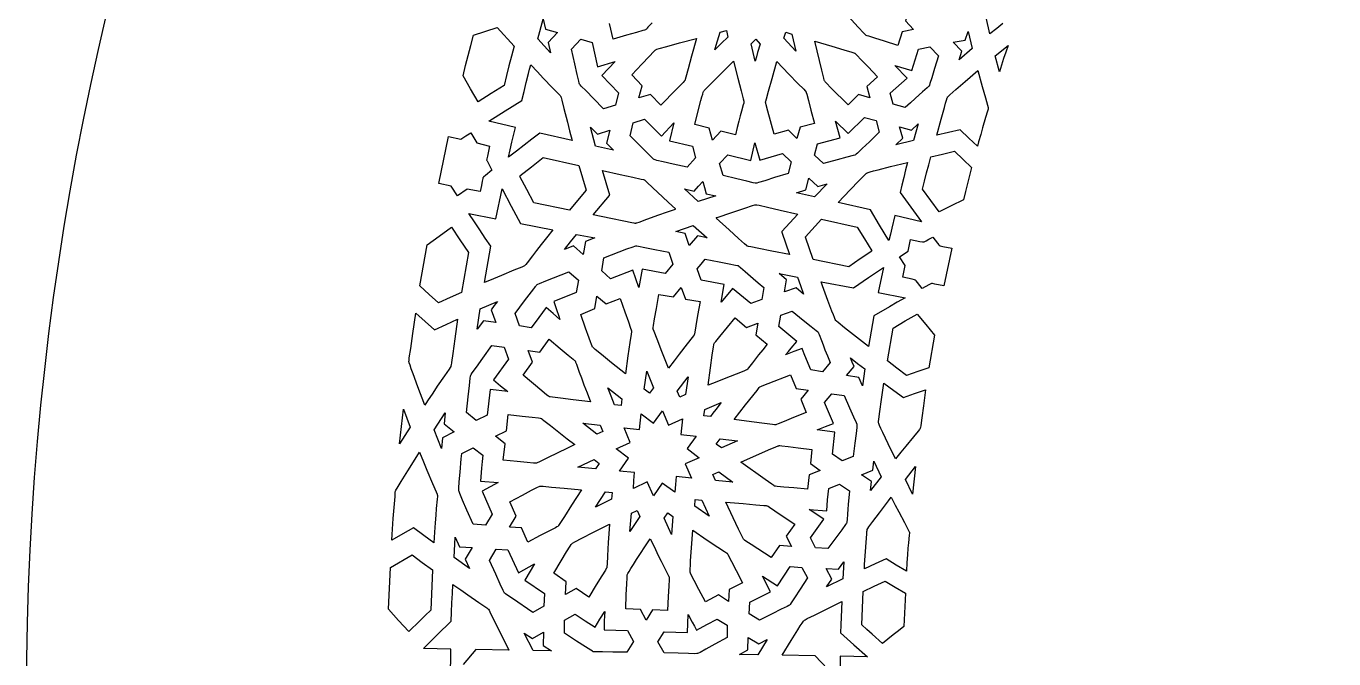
# Model space of a CAD drawing. Extents: x 2600 to 3740, y -1616 to -476.
# Drawn here: x 2599.8 to 2853.4, y -1038.8 to -916 of the extents above; entities that cross this region are included whole.
import ezdxf

# ---------------------------------------------------------------- set-up
doc = ezdxf.new("R2010")
doc.units = 0
doc.layers.add('LAYER_1', color=18, linetype='CONTINUOUS')
doc.layers.add('LAYER_2', color=174, linetype='CONTINUOUS')

msp = doc.modelspace()

# ---------------------------------------------------------------- linework, layer by layer
at = {"layer": 'LAYER_1'}
for points in [[(2770.35, -915.01), (2771.9, -916.68), (2769.66, -917.12), (2768.85, -919.77), (2766.28, -918.97), (2764.4, -918.39), (2763.21, -918.02), (2762.88, -917.91), (2762.72, -917.84), (2762.66, -917.79), (2762.56, -917.7), (2762.25, -917.38), (2761.18, -916.24), (2757.21, -911.91), (2762.97, -910.74), (2764.51, -910.44), (2764.94, -910.36), (2765.08, -910.35), (2765.16, -910.34), (2765.32, -910.38), (2765.66, -910.49), (2766.84, -910.89), (2768.7, -911.52), (2771.25, -912.39)], [(2700.49, -916.65), (2702.83, -917.3), (2701.04, -919.22), (2701.47, -921.2), (2699.01, -918.49), (2700.06, -914.66)], [(2694.4, -919.96), (2693.89, -921.85), (2693.4, -923.75), (2692.92, -925.65), (2692.46, -927.55), (2689.95, -929.12), (2687.46, -930.7), (2685.97, -928.18), (2684.5, -925.66), (2684.98, -923.69), (2685.48, -921.73), (2685.99, -919.77), (2686.51, -917.82), (2691.12, -916.31)], [(2735.88, -918.16), (2734.62, -919.38), (2733.38, -920.61), (2733.62, -919.76), (2733.87, -918.92), (2734.38, -917.22), (2735.61, -916.91)], [(2749.05, -920.9), (2746.73, -918.41), (2747.1, -917.21), (2748.29, -917.57)], [(2783.26, -920.37), (2780.72, -922.57), (2781.23, -920.9), (2779.57, -919.17), (2781.93, -918.75), (2782.5, -917.1)], [(2710.6, -923.95), (2713.99, -922.93), (2711.46, -925.6), (2714.65, -928.96), (2714.07, -931.35), (2711.75, -932.09), (2709.79, -930.09), (2708.36, -928.62), (2707.45, -927.68), (2707.21, -927.41), (2707.1, -927.27), (2707.04, -927.1), (2706.95, -926.73), (2706.65, -925.41), (2706.2, -923.33), (2705.57, -920.48), (2707.33, -918.6), (2709.53, -919.21)], [(2722.9, -931.39), (2720.87, -929.29), (2718.61, -929.97), (2719.26, -927.6), (2717.24, -925.47), (2719.19, -923.43), (2720.61, -921.92), (2721.51, -920.98), (2721.77, -920.72), (2721.91, -920.61), (2721.98, -920.57), (2722.11, -920.53), (2722.53, -920.39), (2724.06, -919.97), (2726.47, -919.31), (2729.77, -918.42), (2728.85, -921.84), (2728.18, -924.34), (2727.75, -925.92), (2727.62, -926.37), (2727.57, -926.5), (2727.54, -926.58), (2727.43, -926.71), (2727.18, -926.98), (2726.27, -927.9), (2724.84, -929.37), (2723.93, -930.31)], [(2742.14, -919.52), (2741.64, -921.18), (2741.4, -922.01), (2741.16, -922.85), (2740.76, -921.17), (2740.37, -919.48), (2741.29, -918.6)], [(2764.93, -925.88), (2762.84, -927.78), (2763.44, -929.97), (2761.21, -929.33), (2759.18, -931.28), (2755.88, -928), (2755, -927.12), (2754.76, -926.86), (2754.66, -926.73), (2754.63, -926.66), (2754.58, -926.53), (2754.47, -926.11), (2754.1, -924.6), (2752.77, -918.94), (2756.02, -919.92), (2758.4, -920.63), (2759.9, -921.08), (2760.32, -921.22), (2760.45, -921.27), (2760.52, -921.3), (2760.65, -921.41), (2760.89, -921.66), (2761.74, -922.55), (2763.08, -923.96)], [(2776.72, -921.79), (2775.97, -924.25), (2775.43, -926.06), (2775.08, -927.19), (2774.97, -927.51), (2774.91, -927.66), (2774.8, -927.78), (2774.54, -928.01), (2773.63, -928.81), (2772.98, -929.39), (2772.2, -930.09), (2771.29, -930.91), (2770.27, -931.86), (2767.96, -931.2), (2767.36, -929.06), (2770.66, -926.11), (2768.28, -923.66), (2771.59, -924.67), (2772.86, -920.52), (2775.07, -920.09)], [(2788.55, -924.92), (2787.72, -921.82), (2790.22, -919.8), (2789.78, -921.07), (2789.36, -922.35), (2788.95, -923.64)], [(2737.33, -937.13), (2734.52, -936.43), (2732.92, -938.14), (2732.28, -935.86), (2729.47, -935.15), (2730.14, -932.45), (2730.64, -930.47), (2730.84, -929.76), (2730.99, -929.23), (2731.1, -928.88), (2731.16, -928.72), (2731.21, -928.65), (2731.3, -928.55), (2731.61, -928.22), (2732.73, -927.08), (2734.53, -925.28), (2736.97, -922.82), (2737.82, -926.17), (2738.45, -928.61), (2738.85, -930.16), (2738.95, -930.6), (2738.98, -930.73), (2738.99, -930.81), (2738.95, -930.98), (2738.86, -931.32), (2738.52, -932.54), (2738.28, -933.42), (2737.99, -934.48), (2737.68, -935.71)], [(2752.67, -934.91), (2749.88, -935.64), (2749.27, -937.85), (2747.63, -936.24), (2744.83, -937.01), (2743.61, -932.51), (2743.3, -931.31), (2743.22, -930.97), (2743.19, -930.8), (2743.2, -930.72), (2743.23, -930.59), (2743.34, -930.16), (2743.76, -928.63), (2744.44, -926.22), (2745.35, -922.93), (2747.72, -925.37), (2749.47, -927.15), (2750.58, -928.27), (2750.89, -928.59), (2750.98, -928.69), (2751.02, -928.75), (2751.08, -928.91), (2751.18, -929.25), (2751.49, -930.44), (2751.98, -932.33)], [(2705.65, -938.25), (2699.39, -936.8), (2697.87, -937.95), (2696.36, -939.11), (2694.85, -940.28), (2693.35, -941.47), (2693.66, -940.02), (2693.99, -938.58), (2694.67, -935.7), (2689.49, -934.5), (2692.71, -932.47), (2695.93, -930.46), (2696.34, -928.72), (2696.75, -926.98), (2697.18, -925.24), (2697.4, -924.38), (2697.63, -923.52), (2698.92, -924.91), (2700.06, -926.12), (2701.86, -928), (2703.01, -929.19), (2703.32, -929.53), (2703.41, -929.63), (2703.46, -929.7), (2703.5, -929.78), (2703.54, -929.92), (2703.67, -930.38), (2704.08, -932.04), (2704.74, -934.67), (2705.16, -936.34)], [(2784.29, -939.32), (2782.62, -937.75), (2780.96, -936.17), (2778.68, -936.67), (2776.4, -937.18), (2777.25, -934.08), (2777.88, -931.81), (2778.11, -930.99), (2778.29, -930.38), (2778.42, -929.98), (2778.47, -929.86), (2778.5, -929.79), (2778.55, -929.73), (2778.64, -929.64), (2778.95, -929.35), (2780.09, -928.36), (2781.91, -926.8), (2784.39, -924.67), (2785.22, -927.74), (2785.85, -929.98), (2786.24, -931.4), (2786.34, -931.8), (2786.36, -931.93), (2786.37, -932), (2786.34, -932.17), (2786.24, -932.53), (2785.87, -933.79), (2785.28, -935.78), (2784.92, -937.05), (2784.51, -938.51)], [(2712.35, -938.77), (2713.69, -940.12), (2710.22, -939.31), (2709.26, -935.66), (2710.6, -937.02), (2712.95, -936.24)], [(2724.55, -938.29), (2728.99, -939.36), (2729.63, -941.62), (2727.96, -943.43), (2725.29, -942.82), (2723.34, -942.38), (2722.11, -942.1), (2721.76, -942.01), (2721.6, -941.95), (2721.46, -941.84), (2721.2, -941.6), (2720.29, -940.7), (2718.86, -939.26), (2716.9, -937.3), (2717.49, -934.83), (2719.7, -934.12), (2722.98, -937.41), (2725.39, -934.78)], [(2765.25, -936.61), (2763.33, -938.46), (2761.93, -939.81), (2761.04, -940.67), (2760.79, -940.91), (2760.66, -941.01), (2760.5, -941.07), (2760.16, -941.17), (2758.96, -941.49), (2757.05, -942), (2754.44, -942.71), (2752.7, -941.06), (2753.23, -938.88), (2757.65, -937.72), (2756.75, -934.47), (2759.19, -936.86), (2762.41, -933.77), (2764.61, -934.38)], [(2771.91, -938.23), (2768.48, -939.05), (2769.79, -937.81), (2769.14, -935.57), (2771.49, -936.21), (2772.79, -934.99)], [(2687.18, -938.66), (2689.65, -939.3), (2689.23, -941.27), (2689.12, -941.8), (2689.1, -941.95), (2689.09, -942.02), (2689.16, -942.19), (2689.36, -942.57), (2690.11, -944), (2688.86, -945.01), (2688.52, -945.28), (2688.43, -945.35), (2688.39, -945.4), (2688.37, -945.46), (2688.33, -945.61), (2688.23, -946.14), (2688.06, -946.97), (2687.83, -948.11), (2685.31, -947.69), (2683.44, -948.97), (2682.22, -947.07), (2679.8, -946.58), (2681.69, -937.44), (2684.11, -937.98), (2685.05, -937.35), (2686.01, -936.74), (2686.59, -937.7)], [(2742.09, -942.05), (2746.47, -940.78), (2748.13, -942.35), (2747.57, -944.66), (2744.95, -945.44), (2743.04, -946.03), (2741.82, -946.4), (2741.48, -946.49), (2741.31, -946.53), (2741.14, -946.51), (2740.79, -946.43), (2739.56, -946.14), (2737.62, -945.68), (2734.95, -945.05), (2734.28, -942.72), (2735.86, -941.02), (2740.31, -942.1), (2741.12, -938.71)], [(2783.16, -943.45), (2782.74, -945.01), (2782.33, -946.57), (2781.94, -948.14), (2781.55, -949.72), (2779.19, -950.88), (2776.83, -952.05), (2775.23, -949.87), (2773.64, -947.68), (2774.02, -946.11), (2774.42, -944.53), (2774.83, -942.96), (2775.25, -941.39), (2777.53, -940.86), (2779.82, -940.33), (2781.49, -941.89)], [(2708.37, -947.84), (2708.34, -947.87), (2708.35, -947.92), (2705.18, -951.72), (2698.22, -950.31), (2696.86, -947.75), (2695.51, -945.19), (2695.56, -945.16), (2695.53, -945.11), (2697.78, -943.31), (2700.04, -941.52), (2706.97, -943.06)], [(2769.3, -948.34), (2771.35, -951.17), (2773.42, -953.98), (2768.24, -952.78), (2767.66, -955.21), (2767.39, -956.43), (2767.12, -957.65), (2766.21, -956.16), (2765.3, -954.68), (2763.52, -951.68), (2757.26, -950.23), (2759.6, -947.82), (2761.31, -946.06), (2762.4, -944.95), (2762.71, -944.65), (2762.81, -944.56), (2762.87, -944.51), (2762.95, -944.48), (2763.07, -944.44), (2763.5, -944.31), (2764.15, -944.13), (2765.02, -943.9), (2767.44, -943.29), (2770.75, -942.48), (2770.36, -943.94), (2770, -945.4), (2769.65, -946.87)], [(2725.69, -951.52), (2725.61, -951.55), (2725.67, -951.6), (2723.94, -952.2), (2722.43, -952.73), (2720.07, -953.58), (2718.58, -954.12), (2718.16, -954.26), (2718.03, -954.3), (2717.95, -954.31), (2717.87, -954.31), (2717.73, -954.29), (2717.28, -954.21), (2715.7, -953.89), (2713.19, -953.36), (2709.77, -952.65), (2712.94, -948.9), (2712.92, -948.85), (2712.95, -948.81), (2711.55, -944.08), (2714.96, -944.83), (2717.46, -945.37), (2719.04, -945.71), (2719.48, -945.82), (2719.62, -945.86), (2719.69, -945.89), (2719.76, -945.94), (2719.86, -946.02), (2720.19, -946.33), (2721.35, -947.43), (2723.17, -949.16), (2724.34, -950.27)], [(2753.34, -947.16), (2755.13, -946.65), (2752.69, -949.17), (2749.22, -948.36), (2751.01, -947.83), (2751.57, -945.52)], [(2695.63, -954.35), (2701.94, -955.57), (2700.7, -957.09), (2699.63, -958.44), (2698.73, -959.6), (2697.98, -960.58), (2696.96, -961.94), (2696.66, -962.32), (2696.57, -962.44), (2696.51, -962.5), (2696.44, -962.54), (2696.31, -962.6), (2695.89, -962.78), (2694.37, -963.41), (2691.96, -964.4), (2690.43, -965.04), (2688.68, -965.78), (2689.91, -958.73), (2688.83, -957.16), (2687.76, -955.59), (2686.7, -954.01), (2685.66, -952.42), (2690.87, -953.43), (2692.07, -947.64), (2693.85, -951)], [(2731.68, -948.56), (2733.52, -948.96), (2730.13, -950.09), (2727.48, -947.62), (2729.31, -948.03), (2730.15, -947.11), (2730.99, -946.19), (2731.33, -947.38)], [(2746.36, -955.91), (2746.37, -955.96), (2746.34, -955.99), (2747.82, -960.37), (2744.39, -959.69), (2741.88, -959.2), (2740.3, -958.88), (2739.85, -958.78), (2739.72, -958.74), (2739.64, -958.71), (2739.58, -958.67), (2739.47, -958.59), (2739.13, -958.3), (2737.96, -957.25), (2736.12, -955.58), (2733.61, -953.29), (2733.68, -953.26), (2733.62, -953.21), (2736.83, -952.13), (2739.18, -951.35), (2740.67, -950.87), (2741.1, -950.74), (2741.23, -950.71), (2741.3, -950.7), (2741.39, -950.7), (2741.52, -950.72), (2741.97, -950.81), (2743.55, -951.17), (2746.04, -951.74), (2749.45, -952.51)], [(2763.78, -959.62), (2763.74, -959.65), (2763.77, -959.7), (2761.57, -961.2), (2759.37, -962.71), (2752.41, -961.3), (2750.93, -956.97), (2750.96, -956.93), (2750.94, -956.89), (2754.03, -953.52), (2760.95, -955.06), (2762.36, -957.34)], [(2685.57, -959.99), (2684.23, -967.7), (2681.98, -968.69), (2679.73, -969.7), (2677.93, -968.08), (2676.15, -966.45), (2677.54, -958.48), (2679.89, -956.77), (2682.24, -955.07), (2683.9, -957.53)], [(2731.83, -957.13), (2729.99, -956.75), (2728.36, -958.63), (2727.61, -956.27), (2725.77, -955.9), (2729.17, -954.72)], [(2708.25, -957.81), (2707.8, -960.37), (2705.96, -958.7), (2704.18, -959.4), (2705.35, -957.92), (2705.95, -957.18), (2706.54, -956.45), (2710.05, -957.13)], [(2725.2, -962.24), (2723.73, -964.05), (2719.23, -963.22), (2718.61, -966.78), (2717.45, -963.39), (2713.14, -965.06), (2711.4, -963.52), (2711.83, -961.01), (2716.31, -959.28), (2717.51, -958.83), (2717.85, -958.71), (2718.02, -958.67), (2718.19, -958.69), (2718.54, -958.75), (2719.78, -958.99), (2721.74, -959.38), (2724.43, -959.91), (2724.81, -961.08)], [(2779.31, -959.14), (2777.79, -966.45), (2776.04, -966.08), (2775.57, -965.99), (2775.43, -965.96), (2775.37, -965.96), (2775.22, -966.03), (2774.87, -966.22), (2773.56, -966.94), (2772.64, -965.77), (2772.39, -965.46), (2772.28, -965.33), (2772.22, -965.31), (2772.09, -965.28), (2771.6, -965.16), (2769.8, -964.75), (2770.26, -962.5), (2769.18, -960.81), (2770.84, -959.7), (2771.31, -957.44), (2773.13, -957.8), (2773.61, -957.9), (2773.75, -957.92), (2773.82, -957.92), (2773.97, -957.86), (2774.32, -957.67), (2774.88, -957.37), (2775.65, -956.98), (2776.54, -958.17), (2776.78, -958.48), (2776.89, -958.61), (2776.95, -958.63), (2777.08, -958.66), (2777.55, -958.77)], [(2742.85, -966.76), (2742.44, -969.1), (2740.3, -969.87), (2736.8, -966.92), (2734.58, -969.58), (2735.18, -966.15), (2730.68, -965.33), (2729.9, -963.13), (2730.69, -962.2), (2731.48, -961.27), (2734.17, -961.78), (2736.13, -962.15), (2737.38, -962.39), (2737.72, -962.46), (2737.89, -962.51), (2738.03, -962.61), (2738.3, -962.84), (2739.26, -963.67), (2740.77, -964.98), (2741.74, -965.82)], [(2706.88, -965.31), (2706.46, -967.72), (2702.13, -969.5), (2702.71, -971.23), (2703, -972.1), (2703.31, -972.96), (2701.97, -971.8), (2700.65, -970.64), (2699.91, -971.61), (2699.18, -972.58), (2697.75, -974.55), (2695.49, -974.2), (2694.63, -971.77), (2695.52, -970.56), (2696.43, -969.37), (2698.27, -966.99), (2698.41, -966.78), (2698.55, -966.57), (2698.62, -966.47), (2698.7, -966.37), (2698.78, -966.28), (2698.88, -966.2), (2699.03, -966.12), (2699.37, -965.97), (2700.56, -965.48), (2705.05, -963.68)], [(2765.03, -967.75), (2770.25, -968.76), (2768.73, -969.62), (2767.22, -970.48), (2764.22, -972.24), (2763.18, -978.19), (2758.53, -974.55), (2757.3, -973.57), (2756.96, -973.28), (2756.86, -973.19), (2756.81, -973.13), (2756.72, -972.96), (2756.56, -972.6), (2756.34, -972.05), (2756.05, -971.32), (2755.28, -969.27), (2754.25, -966.45), (2753.96, -965.62), (2760.27, -966.84), (2763.15, -964.84), (2766.04, -962.86)], [(2750.56, -968.02), (2749.12, -966.82), (2746.85, -967.61), (2747.26, -965.26), (2745.85, -964.05), (2749.36, -964.73), (2749.95, -966.38)], [(2715.99, -983.51), (2713.31, -981.35), (2711.36, -979.76), (2710.13, -978.75), (2709.8, -978.46), (2709.7, -978.36), (2709.64, -978.3), (2709.56, -978.14), (2709.42, -977.8), (2709.22, -977.28), (2708.96, -976.58), (2708.25, -974.63), (2707.33, -971.96), (2710.06, -970.84), (2710.49, -968.41), (2712.25, -969.95), (2714.98, -968.87), (2715.9, -971.49), (2716.58, -973.41), (2717.02, -974.62), (2717.13, -974.97), (2717.18, -975.14), (2717.18, -975.22), (2717.17, -975.36), (2717.11, -975.82), (2716.88, -977.44), (2716.49, -980)], [(2727.63, -968.99), (2730.48, -969.48), (2730.01, -972.18), (2729.68, -974.16), (2729.47, -975.41), (2729.4, -975.76), (2729.35, -975.92), (2729.31, -975.99), (2729.23, -976.1), (2728.97, -976.46), (2727.99, -977.71), (2726.43, -979.69), (2725.45, -980.96), (2724.33, -982.41), (2723.06, -979.17), (2722.14, -976.79), (2721.56, -975.29), (2721.41, -974.86), (2721.37, -974.73), (2721.35, -974.65), (2721.37, -974.48), (2721.42, -974.12), (2721.65, -972.85), (2722.01, -970.84), (2722.5, -968.09), (2725.35, -968.59), (2726.84, -966.76)], [(2689.98, -971.08), (2690.85, -973.56), (2688.45, -973.2), (2687.26, -974.85), (2687.82, -970.92), (2689.5, -970.18), (2691.18, -969.44), (2690.57, -970.26)], [(2755.71, -981.31), (2754.24, -983.09), (2751.98, -982.75), (2751.12, -980.69), (2750.7, -979.65), (2750.29, -978.61), (2748.68, -979.2), (2747.07, -979.8), (2747.61, -979.15), (2748.15, -978.5), (2749.25, -977.2), (2745.73, -974.35), (2746.12, -972.15), (2748.36, -971.35), (2750.47, -973.06), (2752.02, -974.3), (2753, -975.09), (2753.27, -975.31), (2753.39, -975.43), (2753.46, -975.58), (2753.59, -975.9), (2754.01, -977.05), (2754.33, -977.87), (2754.71, -978.86), (2755.17, -980)], [(2677.09, -989.56), (2675.77, -986.05), (2674.81, -983.48), (2674.47, -982.55), (2674.22, -981.85), (2674.07, -981.38), (2674.03, -981.24), (2674.01, -981.16), (2674.01, -981.06), (2674.03, -980.9), (2674.09, -980.39), (2674.35, -978.56), (2674.78, -975.68), (2675.35, -971.73), (2678.98, -974.95), (2681.21, -973.92), (2683.45, -972.9), (2682.91, -976.74), (2682.53, -979.55), (2682.28, -981.33), (2682.19, -981.82), (2682.16, -981.98), (2682.14, -982.06), (2682.03, -982.25), (2681.79, -982.61), (2680.91, -983.89), (2679.51, -985.92), (2678.64, -987.22), (2677.64, -988.72)], [(2739.52, -974.48), (2741.7, -973.68), (2741.31, -975.94), (2743.53, -977.75), (2742.63, -978.84), (2741.85, -979.81), (2740.64, -981.34), (2739.89, -982.31), (2739.67, -982.58), (2739.56, -982.7), (2739.49, -982.74), (2739.37, -982.8), (2738.96, -982.97), (2737.5, -983.54), (2735.19, -984.45), (2733.72, -985.04), (2732.05, -985.72), (2732.52, -982.34), (2732.86, -979.86), (2733.07, -978.29), (2733.15, -977.85), (2733.17, -977.72), (2733.2, -977.64), (2733.29, -977.5), (2733.51, -977.22), (2734.3, -976.25), (2737.3, -972.65)], [(2775.98, -975.97), (2774.87, -982.35), (2772.7, -983.08), (2770.54, -983.83), (2768.67, -982.43), (2766.81, -981.01), (2767.92, -974.61), (2770.25, -973.25), (2772.58, -971.91), (2774.28, -973.94)], [(2693.31, -980.66), (2690.43, -984.67), (2691.8, -985.81), (2693.17, -986.93), (2689.74, -986.51), (2689.19, -991.52), (2687.08, -992.56), (2685.16, -991), (2685.49, -987.98), (2685.73, -985.76), (2685.89, -984.37), (2685.95, -983.97), (2685.99, -983.79), (2686.09, -983.63), (2686.3, -983.31), (2687.1, -982.19), (2688.37, -980.43), (2690.11, -978.02), (2692.48, -978.35)], [(2709.26, -988.93), (2705.89, -988.52), (2703.43, -988.23), (2701.87, -988.04), (2701.43, -987.98), (2701.3, -987.95), (2701.22, -987.93), (2701.08, -987.84), (2700.79, -987.62), (2699.81, -986.82), (2696.16, -983.78), (2697.97, -981.27), (2697.13, -978.95), (2699.43, -979.28), (2701.24, -976.8), (2703.34, -978.57), (2704.89, -979.85), (2705.87, -980.66), (2706.14, -980.89), (2706.26, -981.01), (2706.3, -981.08), (2706.35, -981.21), (2706.51, -981.65), (2707.06, -983.19), (2707.47, -984.3), (2707.96, -985.63), (2708.56, -987.17)], [(2762.45, -982.54), (2761.98, -985.86), (2761.27, -984.21), (2758.87, -983.84), (2760.35, -982.06), (2760, -981.23), (2759.66, -980.39), (2761.05, -981.47)], [(2721.42, -986.22), (2720.65, -987.25), (2719.67, -986.47), (2720.16, -982.97)], [(2727.69, -987.53), (2726.53, -988.02), (2726.07, -986.84), (2728.18, -984.09)], [(2749.12, -986.32), (2751.42, -986.65), (2750, -988.4), (2751.09, -990.99), (2748.61, -991.98), (2746.79, -992.72), (2745.65, -993.2), (2745.32, -993.32), (2745.16, -993.37), (2745.08, -993.37), (2744.95, -993.37), (2744.51, -993.32), (2742.95, -993.12), (2740.49, -992.8), (2737.13, -992.38), (2738.21, -990.95), (2739.31, -989.54), (2741.53, -986.73), (2741.66, -986.55), (2741.79, -986.36), (2741.92, -986.18), (2742, -986.1), (2742.09, -986.03), (2742.24, -985.95), (2742.56, -985.82), (2743.71, -985.37), (2748.04, -983.71)], [(2715.3, -988.36), (2715.15, -989.65), (2713.91, -989.5), (2713.25, -987.86), (2712.62, -986.21)], [(2769.93, -988.11), (2772.08, -987.34), (2774.24, -986.58), (2773.8, -989.74), (2773.48, -992.05), (2773.28, -993.51), (2773.21, -993.92), (2773.18, -994.04), (2773.16, -994.11), (2773.12, -994.18), (2773.05, -994.28), (2772.79, -994.6), (2771.86, -995.74), (2770.38, -997.53), (2769.44, -998.68), (2768.38, -1000.01), (2766.97, -997.06), (2765.94, -994.89), (2765.57, -994.11), (2765.3, -993.52), (2765.14, -993.12), (2765.09, -993), (2765.07, -992.93), (2765.07, -992.85), (2765.08, -992.73), (2765.13, -992.31), (2765.34, -990.84), (2765.69, -988.51), (2766.16, -985.32), (2768.04, -986.72)], [(2732.48, -991.8), (2731.24, -991.65), (2731.38, -990.4), (2734.55, -989.08), (2733.51, -990.43), (2732.99, -991.11)], [(2760.21, -999.51), (2758.02, -1000.4), (2756.17, -999.11), (2756.65, -994.79), (2753.22, -994.37), (2754.8, -993.73), (2756.39, -993.11), (2754.65, -989.07), (2756.05, -987.36), (2758.43, -987.69), (2759.47, -990.09), (2760.24, -991.84), (2760.73, -992.94), (2760.86, -993.26), (2760.91, -993.41), (2760.9, -993.58), (2760.87, -993.91), (2760.73, -995.09), (2760.5, -996.96)], [(2674.26, -993.87), (2672.19, -997.05), (2672.93, -990.34)], [(2680.84, -993.19), (2682.78, -994.77), (2680.54, -995.91), (2680.31, -998), (2678.91, -994.36), (2681.07, -991.1)], [(2706.16, -997.23), (2704.49, -998.03), (2703.03, -998.74), (2700.76, -999.86), (2699.32, -1000.57), (2698.91, -1000.76), (2698.78, -1000.81), (2698.7, -1000.84), (2698.53, -1000.84), (2698.19, -1000.81), (2696.95, -1000.69), (2694.99, -1000.49), (2692.31, -1000.23), (2692.65, -997.08), (2690.8, -995.61), (2692.93, -994.56), (2693.28, -991.42), (2695.95, -991.72), (2697.91, -991.93), (2699.15, -992.07), (2699.5, -992.11), (2699.66, -992.15), (2699.73, -992.19), (2699.85, -992.27), (2700.2, -992.54), (2701.46, -993.53), (2703.43, -995.1), (2704.7, -996.1)], [(2724.38, -993.45), (2727.09, -992.25), (2726.76, -995.25), (2729.7, -995.59), (2727.95, -998), (2730.33, -999.77), (2727.62, -1000.99), (2728.81, -1003.72), (2725.86, -1003.44), (2725.72, -1004.94), (2725.6, -1006.44), (2723.16, -1004.7), (2721.48, -1007.19), (2720.21, -1004.43), (2717.54, -1005.72), (2717.66, -1004.2), (2717.79, -1002.67), (2714.84, -1002.38), (2716.61, -999.87), (2714.23, -998.08), (2716.95, -996.81), (2715.77, -993.99), (2718.72, -994.33), (2719.05, -991.28), (2721.43, -993.1), (2723.19, -990.66)], [(2711.61, -994.66), (2710.47, -995.2), (2707.73, -993.07), (2711.12, -993.46)], [(2734.62, -997.87), (2733.62, -997.13), (2734.36, -996.12), (2737.75, -996.51)], [(2678.85, -1016.3), (2676.88, -1014.84), (2674.91, -1013.36), (2672.8, -1014.55), (2670.7, -1015.76), (2670.75, -1014.7), (2670.82, -1013.65), (2670.98, -1011.54), (2671.15, -1009.43), (2671.32, -1007.32), (2671.33, -1007.05), (2671.33, -1006.79), (2671.34, -1006.65), (2671.35, -1006.52), (2671.37, -1006.39), (2671.41, -1006.27), (2671.5, -1006.08), (2671.71, -1005.7), (2672.5, -1004.39), (2673.78, -1002.33), (2675.55, -999.52), (2676.08, -998.68), (2676.83, -1000.57), (2677.5, -1002.21), (2678.58, -1004.77), (2679.28, -1006.38), (2679.47, -1006.84), (2679.52, -1006.98), (2679.54, -1007.07), (2679.55, -1007.16), (2679.54, -1007.31), (2679.49, -1007.82), (2679.32, -1009.6), (2679.21, -1010.89), (2679.09, -1012.43), (2678.97, -1014.24)], [(2688.33, -999.27), (2688.2, -1000.53), (2688.09, -1001.79), (2687.9, -1004.3), (2691.34, -1004.6), (2688.21, -1006.24), (2690.15, -1010.76), (2688.84, -1012.84), (2686.44, -1012.68), (2685.27, -1009.96), (2684.42, -1007.98), (2683.88, -1006.72), (2683.74, -1006.36), (2683.68, -1006.18), (2683.68, -1006.02), (2683.69, -1005.68), (2683.77, -1004.47), (2683.93, -1002.57), (2684.17, -999.98), (2684.23, -999.46), (2684.28, -998.95), (2686.5, -997.83)], [(2751.89, -1000.92), (2753.76, -1002.23), (2751.64, -1003.12), (2751.34, -1005.88), (2748.66, -1005.63), (2746.7, -1005.46), (2745.46, -1005.34), (2745.11, -1005.3), (2744.94, -1005.27), (2744.87, -1005.23), (2744.76, -1005.16), (2744.4, -1004.92), (2743.13, -1004.02), (2738.4, -1000.62), (2743.76, -998.27), (2745.2, -997.66), (2745.61, -997.49), (2745.73, -997.45), (2745.81, -997.43), (2745.98, -997.43), (2746.33, -997.47), (2747.56, -997.61), (2749.52, -997.85), (2752.19, -998.16)], [(2710.93, -1000.87), (2710.18, -1001.94), (2706.78, -1001.61), (2709.92, -1000.11)], [(2765.64, -1003.48), (2763.55, -1006.15), (2763.75, -1004.42), (2761.78, -1003.07), (2763.99, -1002.17), (2764.19, -1000.43)], [(2771.7, -1006.83), (2770.3, -1003.97), (2772.3, -1001.47)], [(2736.87, -1004.49), (2733.47, -1004.17), (2732.97, -1003.03), (2734.11, -1002.52)], [(2697.05, -1016.18), (2695.82, -1013.38), (2693.51, -1013.22), (2694.83, -1011.13), (2693.61, -1008.31), (2696.04, -1007.03), (2697.81, -1006.1), (2698.94, -1005.51), (2699.26, -1005.36), (2699.43, -1005.3), (2699.5, -1005.29), (2699.64, -1005.29), (2700.08, -1005.32), (2701.64, -1005.46), (2704.11, -1005.69), (2707.49, -1005.99), (2705.56, -1008.97), (2704.16, -1011.16), (2703.27, -1012.55), (2703.01, -1012.93), (2702.93, -1013.05), (2702.87, -1013.11), (2702.73, -1013.2), (2702.41, -1013.37), (2701.28, -1013.96), (2699.49, -1014.89)], [(2713.3, -1007.81), (2710.22, -1009.35), (2712.16, -1006.4), (2713.41, -1006.5)], [(2759.47, -1006.23), (2759.32, -1007.59), (2759.22, -1008.78), (2759.14, -1009.81), (2759.08, -1010.66), (2759, -1011.85), (2758.98, -1012.18), (2758.97, -1012.28), (2758.95, -1012.34), (2758.87, -1012.48), (2758.68, -1012.76), (2757.96, -1013.74), (2756.82, -1015.29), (2755.28, -1017.42), (2752.89, -1017.25), (2751.9, -1015.29), (2754.47, -1011.7), (2751.62, -1009.81), (2755.06, -1010.11), (2755.23, -1007.94), (2755.32, -1006.86), (2755.43, -1005.78), (2757.52, -1004.9)], [(2732.27, -1011.1), (2729.46, -1009.16), (2729.56, -1007.9), (2730.8, -1008.01)], [(2748.84, -1012.67), (2747.21, -1014.97), (2748.21, -1016.98), (2745.9, -1016.82), (2744.27, -1019.15), (2740.4, -1016.63), (2739.37, -1015.95), (2739.09, -1015.75), (2738.96, -1015.65), (2738.91, -1015.58), (2738.85, -1015.47), (2738.65, -1015.08), (2737.97, -1013.67), (2736.91, -1011.45), (2735.47, -1008.41), (2738.85, -1008.69), (2741.32, -1008.89), (2742.88, -1009.02), (2743.32, -1009.07), (2743.46, -1009.09), (2743.53, -1009.11), (2743.68, -1009.19), (2743.97, -1009.38), (2745, -1010.08), (2746.61, -1011.18)], [(2770.51, -1021.8), (2768.55, -1020.61), (2766.61, -1019.4), (2764.47, -1020.37), (2762.35, -1021.34), (2762.39, -1020.49), (2762.45, -1019.64), (2762.57, -1017.94), (2762.71, -1016.23), (2762.85, -1014.53), (2762.86, -1014.32), (2762.86, -1014.1), (2762.87, -1013.89), (2762.89, -1013.78), (2762.92, -1013.68), (2763.01, -1013.52), (2763.22, -1013.21), (2764.01, -1012.13), (2765.29, -1010.44), (2767.03, -1008.13), (2767.56, -1007.44), (2768.33, -1008.96), (2769.01, -1010.29), (2770.11, -1012.35), (2770.81, -1013.65), (2771, -1014.02), (2771.05, -1014.13), (2771.08, -1014.2), (2771.08, -1014.28), (2771.08, -1014.4), (2771.04, -1014.82), (2770.9, -1016.29), (2770.8, -1017.34), (2770.7, -1018.61), (2770.6, -1020.1)], [(2718.82, -1011.16), (2716.88, -1014.08), (2717.16, -1010.56), (2718.28, -1010)], [(2725.23, -1011.19), (2724.96, -1014.65), (2723.49, -1011.52), (2724.2, -1010.47)], [(2708.89, -1026.8), (2706.46, -1025.17), (2704.4, -1026.31), (2704.52, -1023.85), (2702.09, -1022.19), (2703.54, -1019.78), (2704.6, -1018.02), (2705.28, -1016.91), (2705.48, -1016.6), (2705.59, -1016.46), (2705.65, -1016.41), (2705.77, -1016.34), (2706.16, -1016.12), (2707.58, -1015.39), (2709.84, -1014.24), (2712.92, -1012.68), (2712.78, -1014.57), (2712.67, -1016.22), (2712.52, -1018.81), (2712.44, -1020.44), (2712.41, -1020.91), (2712.39, -1021.05), (2712.38, -1021.13), (2712.3, -1021.28), (2712.11, -1021.6), (2711.43, -1022.69), (2710.35, -1024.43)], [(2738.71, -1024.05), (2736.14, -1025.35), (2736.03, -1027.64), (2734.08, -1026.41), (2731.51, -1027.74), (2730.27, -1025.34), (2729.35, -1023.59), (2728.78, -1022.48), (2728.63, -1022.16), (2728.57, -1022.01), (2728.56, -1021.93), (2728.56, -1021.79), (2728.57, -1021.35), (2728.6, -1020.67), (2728.65, -1019.77), (2728.83, -1017.27), (2729.09, -1013.86), (2731.88, -1015.76), (2733.94, -1017.12), (2735.24, -1017.99), (2735.6, -1018.24), (2735.71, -1018.32), (2735.77, -1018.37), (2735.86, -1018.52), (2736.02, -1018.82), (2736.58, -1019.93), (2737.47, -1021.67)], [(2683.82, -1017.04), (2686.25, -1017.19), (2684.92, -1019.44), (2685.78, -1021.29), (2682.78, -1019.15), (2682.97, -1015.18)], [(2724.15, -1029.42), (2721.27, -1029.31), (2720.01, -1031.32), (2718.95, -1029.23), (2716.06, -1029.12), (2716.18, -1026.33), (2716.27, -1024.3), (2716.33, -1023.01), (2716.35, -1022.64), (2716.37, -1022.47), (2716.41, -1022.4), (2716.47, -1022.27), (2716.7, -1021.88), (2717.05, -1021.3), (2717.54, -1020.52), (2718.16, -1019.55), (2718.92, -1018.39), (2719.8, -1017.04), (2720.83, -1015.5), (2721.62, -1017.16), (2722.32, -1018.61), (2722.93, -1019.84), (2723.45, -1020.87), (2724.18, -1022.29), (2724.38, -1022.69), (2724.44, -1022.81), (2724.46, -1022.89), (2724.47, -1023.06), (2724.46, -1023.42), (2724.4, -1024.68), (2724.29, -1026.68)], [(2678.61, -1021.55), (2678.24, -1029.37), (2677.17, -1030.39), (2676.11, -1031.42), (2674.01, -1033.49), (2672.02, -1031.35), (2671.04, -1030.27), (2670.06, -1029.18), (2670.44, -1021.09), (2674.61, -1018.65), (2676.61, -1020.11)], [(2695.28, -1022.08), (2698.36, -1020.37), (2696.48, -1023.51), (2700.32, -1026.15), (2700.2, -1028.59), (2698.07, -1029.81), (2694.07, -1027.12), (2693.01, -1026.39), (2692.72, -1026.18), (2692.58, -1026.06), (2692.49, -1025.9), (2692.32, -1025.56), (2691.74, -1024.34), (2690.85, -1022.39), (2689.61, -1019.73), (2690.92, -1017.53), (2693.2, -1017.66)], [(2751.34, -1023.1), (2749.87, -1025.31), (2748.8, -1026.93), (2748.13, -1027.95), (2747.93, -1028.24), (2747.83, -1028.37), (2747.68, -1028.46), (2747.37, -1028.62), (2746.24, -1029.19), (2744.46, -1030.08), (2742.03, -1031.31), (2740.01, -1030.07), (2740.11, -1027.83), (2744.17, -1025.77), (2742.58, -1022.77), (2745.49, -1024.61), (2747.96, -1020.91), (2750.24, -1021.05)], [(2758.19, -1023.3), (2755.03, -1024.82), (2756.04, -1023.33), (2754.92, -1021.27), (2757.34, -1021.42), (2758.36, -1019.95)], [(2770.31, -1026.07), (2770, -1032.53), (2768.96, -1033.34), (2767.93, -1034.16), (2765.88, -1035.8), (2763.85, -1034.01), (2762.84, -1033.1), (2761.84, -1032.19), (2762.14, -1025.7), (2764.25, -1024.7), (2766.37, -1023.71), (2768.34, -1024.89)], [(2711.86, -1033.2), (2716.43, -1033.33), (2717.54, -1035.41), (2716.31, -1037.53), (2713.57, -1037.48), (2711.57, -1037.46), (2710.31, -1037.44), (2709.95, -1037.43), (2709.78, -1037.41), (2709.62, -1037.33), (2709.31, -1037.14), (2708.23, -1036.45), (2706.52, -1035.34), (2704.18, -1033.83), (2704.22, -1031.29), (2706.26, -1030.14), (2708.19, -1031.41), (2710.14, -1032.67), (2711.05, -1031.13), (2711.98, -1029.6), (2711.9, -1031.4), (2711.88, -1032.3)], [(2757.72, -1033.74), (2760.34, -1036.07), (2762.96, -1038.39), (2757.65, -1038.3), (2757.57, -1043.29), (2755.18, -1040.75), (2752.8, -1038.21), (2746.38, -1038.09), (2748.15, -1035.24), (2749.45, -1033.16), (2749.92, -1032.41), (2750.28, -1031.85), (2750.53, -1031.49), (2750.61, -1031.38), (2750.66, -1031.33), (2750.72, -1031.28), (2750.84, -1031.21), (2751.23, -1031), (2752.65, -1030.3), (2757.99, -1027.7), (2757.83, -1030.72), (2757.77, -1032.23)], [(2729.8, -1033.24), (2731.81, -1032.15), (2733.83, -1031.08), (2735.76, -1032.28), (2735.72, -1034.65), (2733.33, -1035.96), (2731.59, -1036.93), (2730.49, -1037.55), (2730.17, -1037.71), (2730.01, -1037.78), (2729.84, -1037.79), (2729.49, -1037.8), (2728.22, -1037.77), (2726.22, -1037.72), (2723.49, -1037.66), (2722.32, -1035.52), (2723.5, -1033.53), (2728.07, -1033.66), (2728.11, -1031.91), (2728.18, -1030.17), (2728.98, -1031.71), (2729.39, -1032.48)], [(2700.06, -1036.22), (2701.67, -1037.25), (2698.1, -1037.19), (2696.37, -1033.82), (2697.98, -1034.87), (2700.1, -1033.62)], [(2741.89, -1035.9), (2743.53, -1035.03), (2741.69, -1038), (2738.13, -1037.93), (2739.77, -1037.04), (2739.8, -1034.66)]]:
    msp.add_lwpolyline(points, close=True, dxfattribs=at)
for points in [[(2721.2, -915.39), (2720.53, -916.07), (2720.38, -916.25), (2720.23, -916.43), (2720.15, -916.52), (2720.07, -916.6), (2719.98, -916.68), (2719.88, -916.75), (2719.72, -916.81), (2719.38, -916.91), (2718.17, -917.26), (2716.24, -917.8), (2713.62, -918.56), (2712.94, -915.55)], [(2789.18, -915.56), (2788.02, -916.49), (2786.7, -917.56), (2785.95, -914.37)], [(2682.05, -1042.8), (2682.14, -1036.89), (2676.83, -1036.79), (2679.52, -1034.14), (2682.23, -1031.5), (2682.28, -1029.71), (2682.36, -1027.93), (2682.45, -1026.14), (2682.54, -1024.35), (2684.08, -1025.44), (2685.44, -1026.38), (2687.57, -1027.85), (2688.92, -1028.78), (2689.29, -1029.05), (2689.4, -1029.14), (2689.46, -1029.19), (2689.56, -1029.35), (2689.73, -1029.68), (2690.31, -1030.88), (2691.23, -1032.78), (2691.83, -1033.98), (2692.53, -1035.35), (2693.42, -1037.1), (2686.99, -1036.98), (2684.51, -1039.89)]]:
    msp.add_lwpolyline(points, dxfattribs=at)
at = {"layer": 'LAYER_2'}
msp.add_lwpolyline([(3169.77, -475.95, 0.414214), (2599.77, -1045.95, 0.414214), (3169.77, -1615.95, 0.414214), (3739.77, -1045.95, 0.414214)], format="xyb", close=True, dxfattribs=at)

doc.saveas('drawing.dxf')
